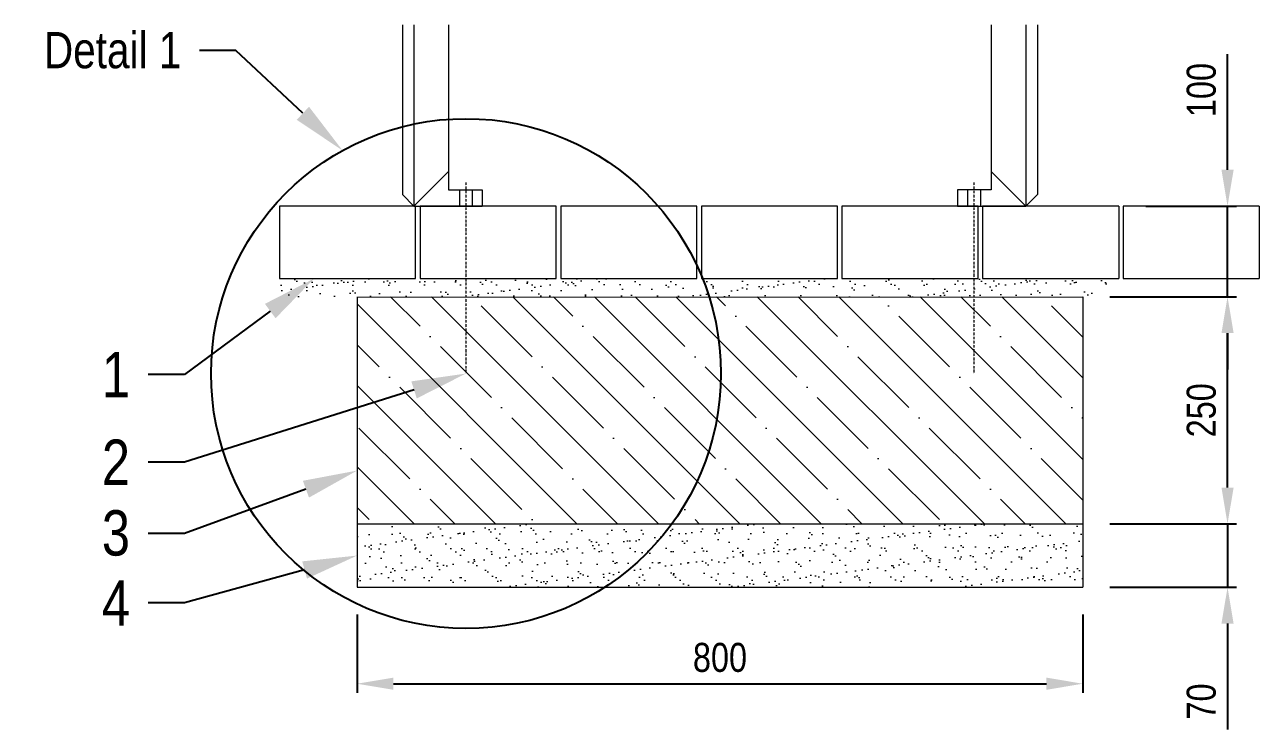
# Model space of a CAD drawing. Header units: millimetres. Extents: x 9226 to 17655, y 3085 to 7285.
# Drawn here: x 12984 to 14345, y 4858 to 5635 of the extents above; entities that cross this region are included whole.
import ezdxf
from ezdxf import colors
from ezdxf.entities.mleader import LeaderData, LeaderLine
from ezdxf.math import Vec2, Vec3

# ---------------------------------------------------------------- set-up
doc = ezdxf.new("R2010")
doc.units = ezdxf.units.MM
doc.header["$LTSCALE"] = 0.3
doc.linetypes.add('DashDot', pattern=[15, 9, -3, 0, -3])
doc.layers.add('POSTAVY ATD', color=8, linetype='Continuous')
doc.layers.add('SRAFY', color=251, linetype='Continuous', lineweight=13)
doc.styles.add('SEACAD_Arial', font='arial.ttf', dxfattribs={"width": 0.8})
doc.dimstyles.new('ISO-25', dxfattribs={"dimtxt": 1.6, "dimasz": 2, "dimexe": 0.5, "dimexo": 1.5, "dimtad": 1, "dimdec": 0, "dimtxsty": 'SEACAD_Arial', "dimcen": 2, "dimadec": 0, "dimazin": 0, "dimtfac": 1, "dimtdec": 0, "dimtmove": 0, "dimatfit": 3, "dimfxl": 1, "dimarcsym": 0})

# ---------------------------------------------------------------- blocks, each defined once
blk = doc.blocks.new('*D181')
at = {"color": 0, "lineweight": -2, "transparency": 16777216}
for p, q in [((13350.9, 4984.4), (13350.9, 4898.1)), ((14150.8, 4984.4), (14150.8, 4898.1)), ((13390.9, 4908.1), (14110.8, 4908.1))]:
    blk.add_line(p, q, dxfattribs=at)
at = {"color": 0, "transparency": 16777216}
for points in [[(13390.9, 4914.8), (13390.9, 4901.4), (13350.9, 4908.1)], [(14110.8, 4914.8), (14110.8, 4901.4), (14150.8, 4908.1)]]:
    blk.add_solid(points, dxfattribs=at)
at = {"layer": 'Defpoints', "color": 0, "transparency": 16777216}
for p in [(13350.9, 5014.4), (14150.8, 5014.4), (14150.8, 4908.1)]:
    blk.add_point(p, dxfattribs=at)
at = {"color": 0, "transparency": 16777216, "insert": (13750.9, 4936.9), "char_height": 32, "attachment_point": 5, "style": 'SEACAD_Arial'}
blk.add_mtext('800', dxfattribs=at)
blk = doc.blocks.new('*D182')
at = {"color": 0, "lineweight": -2, "transparency": 16777216}
for p, q in [((14310.4, 5124.4), (14310.4, 5164.4)), ((14180.8, 5084.4), (14320.4, 5084.4)), ((14310.4, 5084.4), (14310.4, 5014.4)), ((14180.8, 5014.4), (14320.4, 5014.4)), ((14310.4, 4974.4), (14310.4, 4857.8))]:
    blk.add_line(p, q, dxfattribs=at)
at = {"color": 0, "transparency": 16777216}
for points in [[(14303.7, 5124.4), (14317.1, 5124.4), (14310.4, 5084.4)], [(14303.7, 4974.4), (14317.1, 4974.4), (14310.4, 5014.4)]]:
    blk.add_solid(points, dxfattribs=at)
at = {"layer": 'Defpoints', "color": 0, "transparency": 16777216}
for p in [(14150.8, 5084.4), (14310.4, 5084.4), (14150.8, 5014.4)]:
    blk.add_point(p, dxfattribs=at)
at = {"color": 0, "transparency": 16777216, "insert": (14281.6, 4888.5), "char_height": 32, "attachment_point": 5, "rotation": 90, "style": 'SEACAD_Arial'}
blk.add_mtext('70', dxfattribs=at)
blk = doc.blocks.new('*D183')
at = {"color": 0, "lineweight": -2, "transparency": 16777216}
for p, q in [((14180.8, 5334.7), (14320.4, 5334.7)), ((14310.4, 5124.4), (14310.4, 5294.7)), ((14180.8, 5084.4), (14320.4, 5084.4))]:
    blk.add_line(p, q, dxfattribs=at)
at = {"color": 0, "transparency": 16777216}
for points in [[(14303.7, 5294.7), (14317.1, 5294.7), (14310.4, 5334.7)], [(14303.7, 5124.4), (14317.1, 5124.4), (14310.4, 5084.4)]]:
    blk.add_solid(points, dxfattribs=at)
at = {"layer": 'Defpoints', "color": 0, "transparency": 16777216}
for p in [(14150.8, 5334.7), (14310.4, 5334.7), (14150.8, 5084.4)]:
    blk.add_point(p, dxfattribs=at)
at = {"color": 0, "transparency": 16777216, "insert": (14281.6, 5209.6), "char_height": 32, "attachment_point": 5, "rotation": 90, "style": 'SEACAD_Arial'}
blk.add_mtext('250', dxfattribs=at)
blk = doc.blocks.new('*D185')
at = {"color": 0, "lineweight": -2, "transparency": 16777216}
for p, q in [((14310.4, 5474.7), (14310.4, 5602.2)), ((14220.4, 5434.7), (14320.4, 5434.7)), ((14310.4, 5334.7), (14310.4, 5434.7)), ((14180.8, 5334.7), (14320.4, 5334.7)), ((14310.4, 5294.7), (14310.4, 5254.7))]:
    blk.add_line(p, q, dxfattribs=at)
at = {"color": 0, "transparency": 16777216}
for points in [[(14303.7, 5474.7), (14317.1, 5474.7), (14310.4, 5434.7)], [(14303.7, 5294.7), (14317.1, 5294.7), (14310.4, 5334.7)]]:
    blk.add_solid(points, dxfattribs=at)
at = {"layer": 'Defpoints', "color": 0, "transparency": 16777216}
for p in [(14190.4, 5434.7), (14310.4, 5434.7), (14150.8, 5334.7)]:
    blk.add_point(p, dxfattribs=at)
at = {"color": 0, "transparency": 16777216, "insert": (14281.6, 5562.7), "char_height": 32, "attachment_point": 5, "rotation": 90, "style": 'SEACAD_Arial'}
blk.add_mtext('100', dxfattribs=at)

msp = doc.modelspace()

# ---------------------------------------------------------------- hatches: boundary and pattern name
at = {"layer": 'SRAFY'}
h = msp.add_hatch(dxfattribs=at)
h.set_pattern_fill('AR-SAND', color=256, scale=0.5)
h.set_pattern_definition([(37.5, (6574.972, 120.071), (-0.800016, 24.47066), [0, -19.304, 0, -21.59, 0, -20.6375]), (7.5, (6574.972, 120.07), (22.47616, 35.84126), [0, -10.414, 0, -17.399, 0, -6.6675]), (327.5, (6559.35, 120.071), (39.54962, 0.07186), [0, -6.35, 0, -22.86, 0, -29.845]), (317.5, (6559.35, 120.07), (38.17782, 11.14647), [0, -3.175, 0, -14.986, 0, -17.145])])
h.paths.add_polyline_path([(13265.4, 5354.7), (13265.4, 5344.8), (13265.4, 5334.7), (13265.4, 5334.6)])
h.paths.add_polyline_path([(14190.4, 5334.4), (14190.4, 5354.7), (13265.4, 5354.7), (13265.4, 5334.6), (13390.9, 5334.4)])
h = msp.add_hatch(dxfattribs=at)
h.set_pattern_fill('ANSI35', color=256, scale=10, angle=90)
h.set_pattern_definition([(135, (6729.97, -175.72), (-44.9013, -44.9013), []), (135, (6729.97, -130.82), (-44.9013, -44.9013), [79.375, -15.875, 0, -15.875])])
h.paths.add_polyline_path([(13350.9, 5334.7), (13350.9, 5084.4), (14150.9, 5084.6), (14150.8, 5334.6)])
h = msp.add_hatch(dxfattribs=at)
h.set_pattern_fill('AR-SAND', color=256, scale=0.5)
h.set_pattern_definition([(37.5, (704.655, -25.668), (-0.800016, 24.470662), [0, -19.304, 0, -21.59, 0, -20.6375]), (7.5, (704.655, -25.67), (22.476164, 35.841255), [0, -10.414, 0, -17.399, 0, -6.6675]), (327.5, (689.034, -25.668), (39.54962, 0.07186), [0, -6.35, 0, -22.86, 0, -29.845]), (317.5, (689.034, -25.67), (38.17782, 11.14647), [0, -3.175, 0, -14.986, 0, -17.145])])
edge = h.paths.add_edge_path()
edge.add_line((13697.8, 5084.2), (13350.9, 5084))
edge.add_line((13350.9, 5084), (13350.9, 5014.4))
edge.add_line((13350.9, 5014.4), (13624, 5014.4))
edge.add_arc((13470.9, 5250.1), 281, 303.0006, 323.8204)
edge = h.paths.add_edge_path()
edge.add_line((14150.8, 5084.4), (13697.8, 5084.2))
edge.add_arc((13470.9, 5250.1), 281, 303.0006, 323.8204, ccw=False)
edge.add_line((13624, 5014.4), (14150.8, 5014.4))
edge.add_line((14150.8, 5014.4), (14150.8, 5084.4))

# ---------------------------------------------------------------- linework, layer by layer
at = {"lineweight": 15}
for p, q in [((13400.9, 5634.7), (13400.9, 5447.5)), ((13413.6, 5634.7), (13413.6, 5434.7)), ((13451.8, 5634.7), (13451.8, 5472.9)), ((14050, 5634.7), (14050, 5472.9)), ((14088.1, 5634.7), (14088.1, 5434.7)), ((14100.9, 5634.7), (14100.9, 5447.5)), ((13413.6, 5434.7), (13451.8, 5472.9)), ((13451.8, 5472.9), (13451.8, 5452.7)), ((14088.1, 5434.7), (14050, 5472.9)), ((14050, 5472.9), (14050, 5452.7)), ((13413.6, 5434.7), (13400.9, 5447.5)), ((13451.8, 5452.7), (13488.9, 5452.7)), ((13463.9, 5452.7), (13463.9, 5434.7)), ((13477.9, 5452.7), (13477.9, 5434.7)), ((13488.9, 5452.7), (13488.9, 5434.7)), ((14050, 5452.7), (14012.9, 5452.7)), ((14012.9, 5452.7), (14012.9, 5434.7)), ((14023.9, 5452.7), (14023.9, 5434.7)), ((14037.9, 5452.7), (14037.9, 5434.7)), ((14088.1, 5434.7), (14100.9, 5447.5)), ((13413.6, 5434.7), (13478.6, 5434.7)), ((13413.6, 5434.7), (13488.9, 5434.7)), ((14012.9, 5434.7), (14088.1, 5434.7))]:
    msp.add_line(p, q, dxfattribs=at)
at = {"linetype": 'DashDot', "lineweight": 9}
for p, q in [((13470.9, 5460.8), (13470.9, 5250.1)), ((14030.9, 5460.8), (14030.9, 5250.1))]:
    msp.add_line(p, q, dxfattribs=at)
msp.add_circle((13470.9, 5250.1), 281)
at = {"layer": 'POSTAVY ATD', "lineweight": 5}
for p, q in [((13415.4, 5434.7), (13265.4, 5434.7)), ((13265.4, 5434.7), (13265.4, 5354.7)), ((13415.4, 5354.7), (13415.4, 5434.7)), ((13570.4, 5434.7), (13420.4, 5434.7)), ((13420.4, 5434.7), (13420.4, 5354.7)), ((13570.4, 5354.7), (13570.4, 5434.7)), ((13725.4, 5434.7), (13575.4, 5434.7)), ((13575.4, 5434.7), (13575.4, 5354.7)), ((13725.4, 5354.7), (13725.4, 5434.7)), ((13880.4, 5434.7), (13730.4, 5434.7)), ((13730.4, 5434.7), (13730.4, 5354.7)), ((13880.4, 5354.7), (13880.4, 5434.7)), ((14035.4, 5434.7), (13885.4, 5434.7)), ((13885.4, 5434.7), (13885.4, 5354.7)), ((14035.4, 5354.7), (14035.4, 5434.7)), ((14190.4, 5434.7), (14040.4, 5434.7)), ((14040.4, 5434.7), (14040.4, 5354.7)), ((14190.4, 5434.7), (14190.4, 5354.7)), ((14345.4, 5434.7), (14195.4, 5434.7)), ((14195.4, 5434.7), (14195.4, 5354.7)), ((14345.4, 5434.7), (14345.4, 5354.7)), ((13265.4, 5354.7), (13415.4, 5354.7)), ((13420.4, 5354.7), (13570.4, 5354.7)), ((13575.4, 5354.7), (13725.4, 5354.7)), ((13730.4, 5354.7), (13880.4, 5354.7)), ((13885.4, 5354.7), (14035.4, 5354.7)), ((14040.4, 5354.7), (14190.4, 5354.7)), ((14195.4, 5354.7), (14345.4, 5354.7)), ((13350.9, 5334.7), (13350.9, 5084.4)), ((13350.9, 5334.4), (14150.8, 5334.7)), ((14150.8, 5334.7), (14150.8, 5084.4)), ((14150.8, 5084), (13350.9, 5084))]:
    msp.add_line(p, q, dxfattribs=at)
at = {"layer": 'SRAFY'}
for p, q in [((13350.9, 5084.4), (13350.9, 5014.4)), ((14150.8, 5084.4), (14150.8, 5014.4)), ((13350.9, 5014.4), (14150.8, 5014.4))]:
    msp.add_line(p, q, dxfattribs=at)

# ---------------------------------------------------------------- dimensions: what is measured, and where the dimension line sits
for base, p1, p2, picture, middle in [((14310.4, 5434.7), (14150.8, 5334.7), (14190.4, 5434.7), '*D185', (14310.4, 5562.7)), ((14310.4, 5084.4), (14150.8, 5014.4), (14150.8, 5084.4), '*D182', (14310.4, 4888.5))]:
    dim = msp.add_linear_dim(base=base, p1=p1, p2=p2, angle=90, dimstyle='ISO-25')
    dim.commit()
    dim.dimension.update_dxf_attribs({"geometry": picture, "text_midpoint": middle, "dimtype": 160})
dim = msp.add_linear_dim(base=(14310.4, 5334.7), p1=(14150.8, 5084.4), p2=(14150.8, 5334.7), angle=90, dimstyle='ISO-25')
dim.commit()
dim.dimension.update_dxf_attribs({"geometry": '*D183', "text_midpoint": (14281.6, 5209.6)})
dim = msp.add_linear_dim(base=(14150.8, 4908.1), p1=(13350.9, 5014.4), p2=(14150.8, 5014.4), dimstyle='ISO-25', override={"dimscale": 0, "dimtix": 0, "dimtofl": 1, "dimtmove": 0, "dimatfit": 3})
dim.commit()
dim.dimension.update_dxf_attribs({"geometry": '*D181', "text_midpoint": (13750.9, 4936.9)})

# ---------------------------------------------------------------- leaders
ml = msp.add_multileader_mtext('Standard')
ml.set_content('Detail 1', color=256, style='SEACAD_Arial')
ml.set_leader_properties(lineweight=-3)
ml.build(insert=Vec2(0, 0))
ml.multileader.update_dxf_attribs({"dogleg_length": 2, "arrow_head_size": 60, "scale": 20})
ctx = ml.context
ctx.base_point, ctx.scale, ctx.char_height, ctx.arrow_head_size, ctx.landing_gap_size, ctx.plane_origin = Vec3(12997.2, 5606.4), 20, 40, 60, 20, Vec3(14954.3, 5465.6)
ctx.text_align_type = 2
notes = []
notes.append((ctx, [(1, (1, 1, 0), (13217.2, 5606.4), (-1, 0), 40, [(0, [(13334.9, 5496)], 0, [])])]))
ctx.mtext.insert, ctx.mtext.width, ctx.mtext.alignment, ctx.mtext.flow_direction = Vec3(13157.2, 5626.7), 196.563, 3, 5
ml = msp.add_multileader_mtext('Standard')
ml.set_content('1', color=256, style='SEACAD_Arial')
ml.set_leader_properties()
ml.build(insert=Vec2(0, 0))
ml.multileader.update_dxf_attribs({"dogleg_length": 2, "arrow_head_size": 60, "scale": 20})
ctx = ml.context
ctx.base_point, ctx.scale, ctx.char_height, ctx.arrow_head_size, ctx.landing_gap_size, ctx.plane_origin = Vec3(13065.8, 5249), 20, 50, 60, 20, Vec3(13550.4, 5434.7)
ctx.text_align_type = 2
notes.append((ctx, [(1, (1, 1, 0), (13160.6, 5249), (-1, 0), 40, [(0, [(13303.4, 5354.7)], 0, [])])]))
ctx.mtext.insert, ctx.mtext.alignment, ctx.mtext.flow_direction = Vec3(13100.6, 5274), 3, 5
ml = msp.add_multileader_mtext('Standard')
ml.set_content('2', color=256, style='SEACAD_Arial')
ml.set_leader_properties()
ml.build(insert=Vec2(0, 0))
ml.multileader.update_dxf_attribs({"dogleg_length": 2, "arrow_head_size": 60, "scale": 20})
ctx = ml.context
ctx.base_point, ctx.scale, ctx.char_height, ctx.arrow_head_size, ctx.landing_gap_size, ctx.plane_origin = Vec3(13054.1, 5152.3), 20, 50, 60, 20, Vec3(13470.9, 5250.1)
ctx.text_align_type = 2
notes.append((ctx, [(1, (1, 1, 0), (13160.6, 5152.3), (-1, 0), 40, [(0, [(13470.9, 5250.1)], 0, [])])]))
ctx.mtext.insert, ctx.mtext.alignment, ctx.mtext.flow_direction = Vec3(13100.6, 5177.3), 3, 5
ml = msp.add_multileader_mtext('Standard')
ml.set_content('3', color=256, style='SEACAD_Arial')
ml.set_leader_properties()
ml.build(insert=Vec2(0, 0))
ml.multileader.update_dxf_attribs({"dogleg_length": 2, "arrow_head_size": 60, "scale": 20})
ctx = ml.context
ctx.base_point, ctx.scale, ctx.char_height, ctx.arrow_head_size, ctx.landing_gap_size, ctx.plane_origin = Vec3(13054.4, 5073.9), 20, 50, 60, 20, Vec3(13469.9, 5037.2)
ctx.text_align_type = 2
notes.append((ctx, [(1, (1, 1, 0), (13160.6, 5073.9), (-1, 0), 40, [(0, [(13350.9, 5143.1)], 0, [])])]))
ctx.mtext.insert, ctx.mtext.alignment, ctx.mtext.flow_direction = Vec3(13100.6, 5099.4), 3, 5
ml = msp.add_multileader_mtext('Standard')
ml.set_content('4', color=256, style='SEACAD_Arial')
ml.set_leader_properties()
ml.build(insert=Vec2(0, 0))
ml.multileader.update_dxf_attribs({"dogleg_length": 2, "arrow_head_size": 60, "scale": 20})
ctx = ml.context
ctx.base_point, ctx.scale, ctx.char_height, ctx.arrow_head_size, ctx.landing_gap_size, ctx.plane_origin = Vec3(13052.9, 4997.1), 20, 50, 60, 20, Vec3(13390.8, 5090.5)
ctx.text_align_type = 2
notes.append((ctx, [(1, (1, 1, 0), (13160.6, 4997.1), (-1, 0), 40, [(0, [(13350.9, 5049.4)], 0, [])])]))
ctx.mtext.insert, ctx.mtext.alignment, ctx.mtext.flow_direction = Vec3(13100.6, 5022.1), 3, 5
for ctx, leaders in notes:
    for number, flags, end, landing, length, lines in leaders:
        leader = LeaderData()
        leader.index, (leader.has_last_leader_line, leader.has_dogleg_vector, leader.attachment_direction) = number, flags
        leader.last_leader_point, leader.dogleg_vector, leader.dogleg_length = Vec3(end), Vec3(landing), length
        for number, points, colour, breaks in lines:
            line = LeaderLine()
            line.index, line.vertices, line.color, line.breaks = number, Vec3.list(points), colors.encode_raw_color(colour), breaks
            leader.lines.append(line)
        ctx.leaders.append(leader)

doc.saveas('drawing.dxf')
